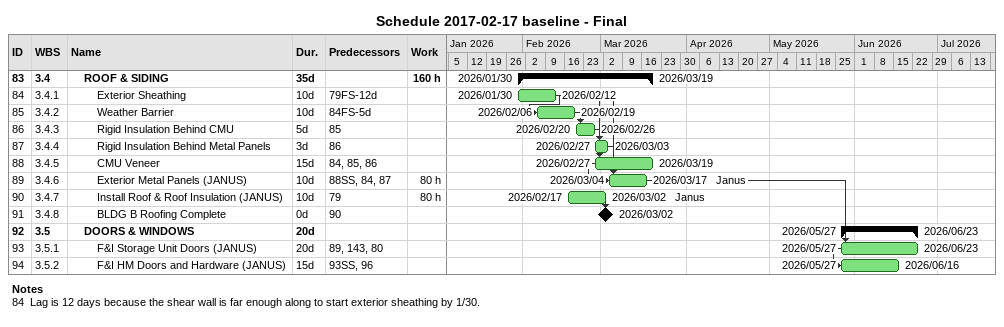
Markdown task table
Schedule 2017-02-17 baseline - Final

| ID | WBS | Task | Duration | Start | Finish | Predecessors | Resources | Work (h) |
|---|---|---|---|---|---|---|---|---|
| 83 | 3.4 | **ROOF & SIDING** | 35d | 2026-01-30 | 2026-03-19 |  |  | 160 |
| 84 | 3.4.1 | Exterior Sheathing | 10d | 2026-01-30 | 2026-02-12 | 79FS-12d |  |  |
| 85 | 3.4.2 | Weather Barrier | 10d | 2026-02-06 | 2026-02-19 | 84FS-5d |  |  |
| 86 | 3.4.3 | Rigid Insulation Behind CMU | 5d | 2026-02-20 | 2026-02-26 | 85 |  |  |
| 87 | 3.4.4 | Rigid Insulation Behind Metal Panels | 3d | 2026-02-27 | 2026-03-03 | 86 |  |  |
| 88 | 3.4.5 | CMU Veneer | 15d | 2026-02-27 | 2026-03-19 | 84, 85, 86 |  |  |
| 89 | 3.4.6 | Exterior Metal Panels (JANUS) | 10d | 2026-03-04 | 2026-03-17 | 88SS, 84, 87 | Janus | 80 |
| 90 | 3.4.7 | Install Roof & Roof Insulation (JANUS) | 10d | 2026-02-17 | 2026-03-02 | 79 | Janus | 80 |
| 91 | 3.4.8 | BLDG B Roofing Complete | 0d | 2026-03-02 | 2026-03-02 | 90 |  |  |
| 92 | 3.5 | **DOORS & WINDOWS** | 20d | 2026-05-27 | 2026-06-23 |  |  |  |
| 93 | 3.5.1 | F&I Storage Unit Doors (JANUS) | 20d | 2026-05-27 | 2026-06-23 | 89, 143, 80 |  |  |
| 94 | 3.5.2 | F&I HM Doors and Hardware (JANUS) | 15d | 2026-05-27 | 2026-06-16 | 93SS, 96 |  |  |

Notes
- 84: Lag is 12 days because the shear wall is far enough along to start exterior sheathing by 1/30.
